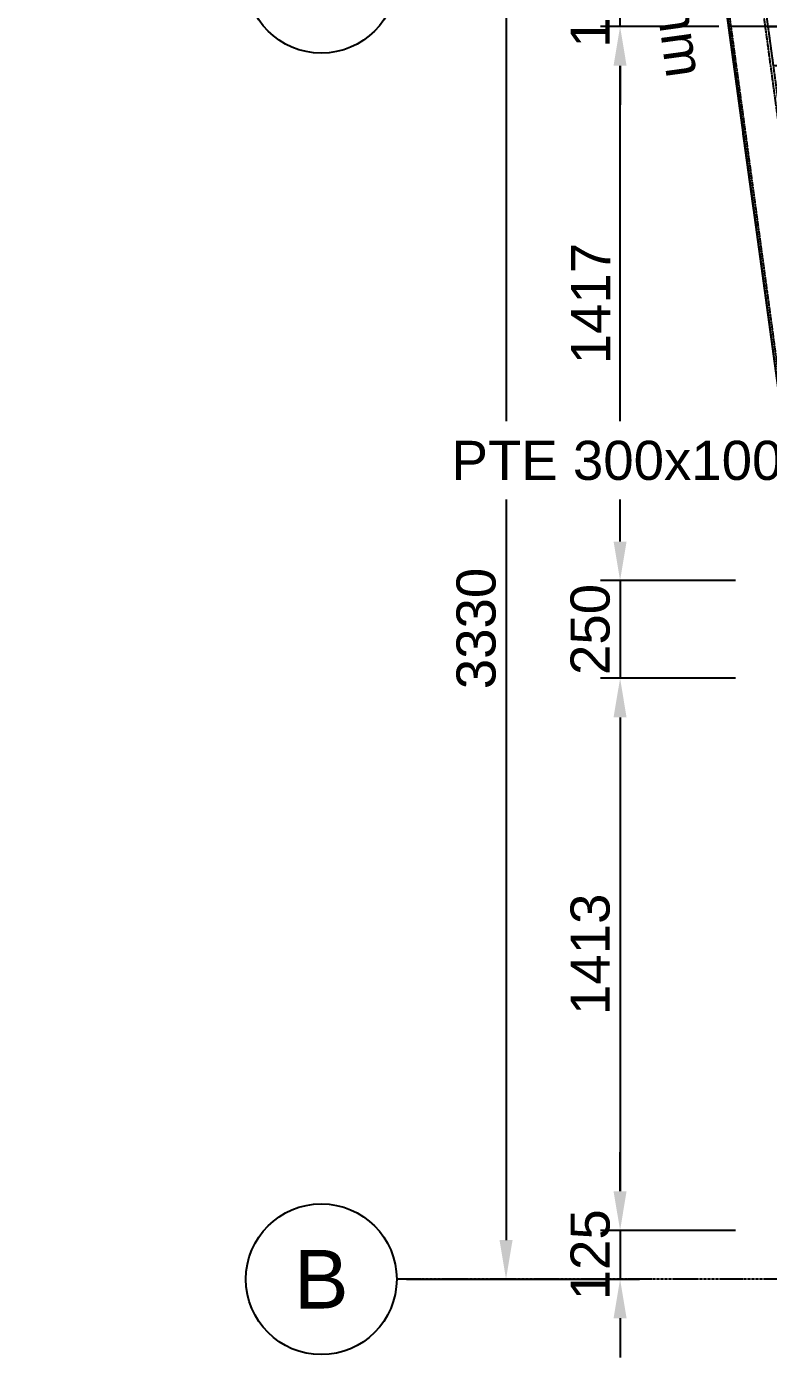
# Model space of a CAD drawing. Header units: millimetres. Extents: x -59786 to 1889966, y -10432 to 69447.
# Drawn here: x 9914 to 11812, y 18230 to 21635 of the extents above; entities that cross this region are included whole.
import ezdxf
from ezdxf import colors
from ezdxf.entities.mleader import LeaderData, LeaderLine
from ezdxf.enums import TextEntityAlignment as Align
from ezdxf.math import Vec2, Vec3

# ---------------------------------------------------------------- set-up
doc = ezdxf.new("R2010")
doc.units = ezdxf.units.MM
doc.header["$LTSCALE"] = 0.2
doc.linetypes.add('CENTER', pattern=[50.8, 31.75, -6.35, 6.35, -6.35])
doc.linetypes.add('HIDDEN', pattern=[9.525, 6.35, -3.175])
for name, color, linetype in [('EE-5', 7, 'Continuous'), ('EE-TEXTO 1', 4, 'Continuous'), ('SIM-CONCRETO', 8, 'Continuous'), ('SIM-COTAS', 1, 'Continuous'), ('SIM-EJES', 8, 'CENTER'), ('SIM-OCULTOS', 8, 'HIDDEN'), ('SIM-PELDAÑOS', 5, 'Continuous'), ('SIM-PTE 300x100x7', 213, 'Continuous')]:
    doc.layers.add(name, color=color, linetype=linetype)
doc.styles.add('ARIAL EE', font='arial.ttf')
doc.styles.get("Standard").update_dxf_attribs({"font": 'arial.ttf'})
doc.dimstyles.new('EE 1_STANDAR', dxfattribs={"dimtxt": 2, "dimasz": 2, "dimexe": 1, "dimexo": 0.5, "dimgap": 0.5, "dimtad": 1, "dimdec": 0, "dimdsep": 46, "dimtxsty": 'ARIAL EE', "dimcen": 1.5, "dimclrd": 256, "dimclre": 256, "dimclrt": 2, "dimadec": 0, "dimazin": 0, "dimtfac": 1, "dimtdec": 0, "dimtix": 1, "dimtmove": 0, "dimatfit": 2, "dimfxl": 1, "dimlwd": -1, "dimlwe": -1, "dimarcsym": 0})

# ---------------------------------------------------------------- blocks, each defined once
blk = doc.blocks.new('ITEM_1')
at = {"layer": 'EE-5'}
blk.add_circle((0, 0), 3.857, dxfattribs=at)
at = {"layer": 'EE-TEXTO 1', "style": 'ARIAL EE', "flags": 4}
blk.add_attdef('EJE', text='', height=3, dxfattribs=at).set_placement((0.001, -0.001), align=Align.MIDDLE_CENTER)
blk = doc.blocks.new('*D208')
at = {"layer": 'SIM-COTAS', "transparency": 16777216}
for p, q in [((10886.2, 21759.7), (11190.9, 21759.7)), ((11140.9, 21659.7), (11140.9, 18529.7)), ((10886.2, 18429.7), (11190.9, 18429.7))]:
    blk.add_line(p, q, dxfattribs=at)
for points in [[(11124.3, 21659.7), (11157.6, 21659.7), (11140.9, 21759.7)], [(11124.3, 18529.7), (11157.6, 18529.7), (11140.9, 18429.7)]]:
    blk.add_solid(points, dxfattribs=at)
at = {"layer": 'SIM-COTAS', "color": 2, "transparency": 16777216, "insert": (11064.8, 20094.7), "char_height": 100, "attachment_point": 5, "rotation": 90, "style": 'ARIAL EE'}
blk.add_mtext('3330', dxfattribs=at)
blk = doc.blocks.new('*D209')
at = {"layer": 'SIM-COTAS', "transparency": 16777216}
for p, q in [((11685.7, 21634.7), (11382.7, 21634.7)), ((11432.7, 20317.2), (11432.7, 21534.7)), ((11727.7, 20217.2), (11382.7, 20217.2))]:
    blk.add_line(p, q, dxfattribs=at)
for points in [[(11416, 21534.7), (11449.3, 21534.7), (11432.7, 21634.7)], [(11416, 20317.2), (11449.3, 20317.2), (11432.7, 20217.2)]]:
    blk.add_solid(points, dxfattribs=at)
at = {"layer": 'SIM-COTAS', "color": 2, "transparency": 16777216, "insert": (11357.4, 20926), "char_height": 100, "attachment_point": 5, "rotation": 90, "style": 'ARIAL EE'}
blk.add_mtext('1417', dxfattribs=at)
blk = doc.blocks.new('*D210')
at = {"layer": 'SIM-COTAS', "transparency": 16777216}
for p, q in [((11432.7, 20317.2), (11432.7, 20417.2)), ((11727.7, 20217.2), (11382.7, 20217.2)), ((11432.7, 20217.2), (11432.7, 19967.2)), ((11727.7, 19967.2), (11382.7, 19967.2)), ((11432.7, 19867.2), (11432.7, 19767.2))]:
    blk.add_line(p, q, dxfattribs=at)
for points in [[(11416, 20317.2), (11449.3, 20317.2), (11432.7, 20217.2)], [(11416, 19867.2), (11449.3, 19867.2), (11432.7, 19967.2)]]:
    blk.add_solid(points, dxfattribs=at)
at = {"layer": 'SIM-COTAS', "color": 2, "transparency": 16777216, "insert": (11356.6, 20092.2), "char_height": 100, "attachment_point": 5, "rotation": 90, "style": 'ARIAL EE'}
blk.add_mtext('250', dxfattribs=at)
blk = doc.blocks.new('*D211')
at = {"layer": 'SIM-COTAS', "transparency": 16777216}
for p, q in [((11727.7, 19967.2), (11382.7, 19967.2)), ((11432.7, 19867.2), (11432.7, 18654.7)), ((11727.7, 18554.7), (11382.7, 18554.7))]:
    blk.add_line(p, q, dxfattribs=at)
for points in [[(11416, 19867.2), (11449.3, 19867.2), (11432.7, 19967.2)], [(11416, 18654.7), (11449.3, 18654.7), (11432.7, 18554.7)]]:
    blk.add_solid(points, dxfattribs=at)
at = {"layer": 'SIM-COTAS', "color": 2, "transparency": 16777216, "insert": (11356.6, 19261), "char_height": 100, "attachment_point": 5, "rotation": 90, "style": 'ARIAL EE'}
blk.add_mtext('1413', dxfattribs=at)
blk = doc.blocks.new('*D212')
at = {"layer": 'SIM-COTAS', "transparency": 16777216}
for p, q in [((11432.7, 18654.7), (11432.7, 18754.7)), ((11727.7, 18554.7), (11382.7, 18554.7)), ((11432.7, 18554.7), (11432.7, 18429.7)), ((10886.2, 18429.7), (11482.7, 18429.7)), ((11432.7, 18329.7), (11432.7, 18229.7))]:
    blk.add_line(p, q, dxfattribs=at)
for points in [[(11416, 18654.7), (11449.3, 18654.7), (11432.7, 18554.7)], [(11416, 18329.7), (11449.3, 18329.7), (11432.7, 18429.7)]]:
    blk.add_solid(points, dxfattribs=at)
at = {"layer": 'SIM-COTAS', "color": 2, "transparency": 16777216, "insert": (11356.6, 18492.2), "char_height": 100, "attachment_point": 5, "rotation": 90, "style": 'ARIAL EE'}
blk.add_mtext('125', dxfattribs=at)
blk = doc.blocks.new('*D213')
at = {"layer": 'SIM-COTAS', "transparency": 16777216}
for p, q in [((11432.7, 21859.7), (11432.7, 21959.7)), ((10886.2, 21759.7), (11482.7, 21759.7)), ((11432.7, 21634.7), (11432.7, 21759.7)), ((11685.7, 21634.7), (11382.7, 21634.7)), ((11432.7, 21534.7), (11432.7, 21434.7))]:
    blk.add_line(p, q, dxfattribs=at)
for points in [[(11416, 21859.7), (11449.3, 21859.7), (11432.7, 21759.7)], [(11416, 21534.7), (11449.3, 21534.7), (11432.7, 21634.7)]]:
    blk.add_solid(points, dxfattribs=at)
at = {"layer": 'SIM-COTAS', "color": 2, "transparency": 16777216, "insert": (11356.6, 21697.2), "char_height": 100, "attachment_point": 5, "rotation": 90, "style": 'ARIAL EE'}
blk.add_mtext('125', dxfattribs=at)
blk = doc.blocks.new('*D215')
at = {"layer": 'SIM-COTAS', "color": 2, "transparency": 16777216, "insert": (11517.9, 22114.3), "char_height": 100, "attachment_point": 5, "rotation": 277.7968, "style": 'ARIAL EE'}
blk.add_mtext('PTE 300x100x7mm', dxfattribs=at)

msp = doc.modelspace()

# ---------------------------------------------------------------- linework, layer by layer
at = {"layer": 'SIM-EJES'}
msp.add_line((21295.858, 18429.656), (10861.16, 18429.656), dxfattribs=at)
at = {"layer": 'SIM-OCULTOS'}
msp.add_lwpolyline([(11811.609, 21634.656), (13841.742, 21634.656), (13841.742, 21534.656), (11825.301, 21534.656)], close=True, dxfattribs=at)
at = {"layer": 'SIM-PTE 300x100x7', "elevation": 0}
msp.add_lwpolyline([(11811.609, 21634.656), (11445.3, 24309.87), (11348.718, 24278.09), (11710.676, 21634.656)], dxfattribs=at)

# ---------------------------------------------------------------- block references
at = {"layer": 'SIM-COTAS'}
ref = msp.add_blockref('ITEM_1', (10668.303, 21759.656), dxfattribs=dict(at, xscale=50.00000000000001, yscale=50.00000000000001, zscale=50.00000000000001, rotation=179.9999999999999))
ref.add_attrib('EJE', 'A', dxfattribs={"layer": 'EE-TEXTO 1', "height": 150, "style": 'ARIAL EE', "flags": 4}).set_placement((10668.236, 21759.7), align=Align.MIDDLE_CENTER)
ref = msp.add_blockref('ITEM_1', (10668.303, 18429.656), dxfattribs=dict(at, xscale=50.00000000000001, yscale=50.00000000000001, zscale=50.00000000000001, rotation=179.9999999999999))
ref.add_attrib('EJE', 'B', dxfattribs={"layer": 'EE-TEXTO 1', "height": 150, "style": 'ARIAL EE', "flags": 4}).set_placement((10668.236, 18429.7), align=Align.MIDDLE_CENTER)

# ---------------------------------------------------------------- dimensions: what is measured, and where the dimension line sits
dim = msp.add_linear_dim(base=(11432.654, 21759.656), p1=(11710.676, 21634.656), p2=(10861.16, 21759.656), angle=90, dimstyle='EE 1_STANDAR', dxfattribs=at)
dim.commit()
dim.dimension.update_dxf_attribs({"geometry": '*D213', "text_midpoint": (11356.596, 21697.156)})
dim = msp.add_linear_dim(base=(11432.654, 18429.656), p1=(11752.658, 18554.656), p2=(10861.16, 18429.656), angle=270, dimstyle='EE 1_STANDAR', dxfattribs=at)
dim.commit()
dim.dimension.update_dxf_attribs({"geometry": '*D212', "text_midpoint": (11432.654, 18492.156), "dimtype": 160})

# ---------------------------------------------------------------- leaders
at = {"layer": 'SIM-COTAS', "linetype": 'Continuous'}
ml = msp.add_multileader_mtext('Standard', dxfattribs=at)
ml.set_content('{\\C2;PTE 300x100x7}', color=256)
ml.set_leader_properties()
ml.build(insert=Vec2(0, 0))
ml.multileader.update_dxf_attribs({"dogleg_length": 0.0025, "arrow_head_size": 100, "scale": 50})
ctx = ml.context
ctx.base_point, ctx.scale, ctx.char_height, ctx.arrow_head_size, ctx.landing_gap_size, ctx.plane_origin = Vec3(8376.408, 21261.81), 50, 100, 100, 50, Vec3(4001.224, 3965.691)
notes = []
notes.append((ctx, [(0, (1, 1, 0), (8190.23, 21261.81), (1, 0), 186.178, [(0, [(7477.998, 20317.246)], 0, [])])]))
ctx.mtext.insert, ctx.mtext.rotation, ctx.mtext.width, ctx.mtext.defined_height, ctx.mtext.flow_direction = Vec3(8426.408, 21312.697), 6.28318531, 994.35046, 411.095, 5
ctx.mtext.has_bg_fill, ctx.mtext.bg_color, ctx.mtext.bg_scale_factor, ctx.mtext.bg_transparency, ctx.mtext.use_window_bg_color = 1, -1073741824, 1.5, 0, 1
ml = msp.add_multileader_mtext('Standard', dxfattribs=at)
ml.set_content('{\\C2;PTE 300x100x7}', color=256)
ml.set_leader_properties()
ml.build(insert=Vec2(0, 0))
ml.multileader.update_dxf_attribs({"dogleg_length": 0.0025, "arrow_head_size": 100, "scale": 50})
ctx = ml.context
ctx.base_point, ctx.scale, ctx.char_height, ctx.arrow_head_size, ctx.landing_gap_size, ctx.plane_origin = Vec3(8288.146, 18924.61), 50, 100, 100, 50, Vec3(4001.224, 36223.621)
notes.append((ctx, [(0, (1, 1, 0), (8101.968, 18924.61), (1, 0), 186.178, [(0, [(7477.998, 19867.246)], 0, [])])]))
ctx.mtext.insert, ctx.mtext.width, ctx.mtext.defined_height, ctx.mtext.flow_direction = Vec3(8338.146, 18975.497), 994.35046, 411.095, 5
ctx.mtext.has_bg_fill, ctx.mtext.bg_color, ctx.mtext.bg_scale_factor, ctx.mtext.bg_transparency, ctx.mtext.use_window_bg_color = 1, -1073741824, 1.5, 0, 1
for ctx, leaders in notes:
    for number, flags, end, landing, length, lines in leaders:
        leader = LeaderData()
        leader.index, (leader.has_last_leader_line, leader.has_dogleg_vector, leader.attachment_direction) = number, flags
        leader.last_leader_point, leader.dogleg_vector, leader.dogleg_length = Vec3(end), Vec3(landing), length
        for number, points, colour, breaks in lines:
            line = LeaderLine()
            line.index, line.vertices, line.color, line.breaks = number, Vec3.list(points), colors.encode_raw_color(colour), breaks
            leader.lines.append(line)
        ctx.leaders.append(leader)

# ---------------------------------------------------------------- next in the draw order: linework, layer by layer
at = {"layer": 'SIM-CONCRETO'}
msp.add_line((11348.718, 24278.09, 0), (11937.641, 19966.286, 3.862), dxfattribs=at)
at = {"layer": 'SIM-OCULTOS'}
for p, q in [((11944.576, 19967.236, 3.862), (11355.479, 24280.314, 0)), ((11438.536, 24307.669, 0), (12029.781, 19978.903, 3.862))]:
    msp.add_line(p, q, dxfattribs=at)
at = {"layer": 'SIM-OCULTOS', "elevation": 0}
msp.add_lwpolyline([(11710.676, 21634.656), (11937.641, 19966.286), (12036.729, 19979.76), (11811.609, 21634.656)], dxfattribs=at)
at = {"layer": 'SIM-PELDAÑOS'}
msp.add_lwpolyline([(14016.742, 21634.656), (11710.676, 21634.656), (11937.641, 19966.286, 0.37566336), (13577.974, 18549.625), (14016.742, 18549.835), (14016.742, 19967.246), (13766.742, 19967.246), (13766.742, 20217.246), (14016.742, 20217.246)], format="xyb", close=True, dxfattribs=at)

# ---------------------------------------------------------------- next in the draw order: leaders
at = {"layer": 'SIM-COTAS', "linetype": 'Continuous'}
ml = msp.add_multileader_mtext('Standard', dxfattribs=at)
ml.set_content('{\\C2;COLUMNA\\P\\A1;PTE 250x250x8mm}', color=256)
ml.set_leader_properties()
ml.build(insert=Vec2(0, 0))
ml.multileader.update_dxf_attribs({"dogleg_length": 0.0025, "arrow_head_size": 100, "scale": 50})
ctx = ml.context
ctx.base_point, ctx.scale, ctx.char_height, ctx.arrow_head_size, ctx.landing_gap_size, ctx.plane_origin = Vec3(2387.435, 20493.216), 50, 100, 100, 50, Vec3(-2063.969, 37668.534)
notes = []
notes.append((ctx, [(0, (1, 1, 0), (2201.257, 20493.216), (1, 0), 186.178, [(0, [(1894.821, 20217.246)], 0, [])])]))
ctx.mtext.insert, ctx.mtext.width, ctx.mtext.defined_height, ctx.mtext.flow_direction = Vec3(2437.435, 20544.069), 1234.08384, 411.095, 5
for ctx, leaders in notes:
    for number, flags, end, landing, length, lines in leaders:
        leader = LeaderData()
        leader.index, (leader.has_last_leader_line, leader.has_dogleg_vector, leader.attachment_direction) = number, flags
        leader.last_leader_point, leader.dogleg_vector, leader.dogleg_length = Vec3(end), Vec3(landing), length
        for number, points, colour, breaks in lines:
            line = LeaderLine()
            line.index, line.vertices, line.color, line.breaks = number, Vec3.list(points), colors.encode_raw_color(colour), breaks
            leader.lines.append(line)
        ctx.leaders.append(leader)

# ---------------------------------------------------------------- next in the draw order: leaders
ml = msp.add_multileader_mtext('Standard', dxfattribs=at)
ml.set_content('{\\C2;PTE 300x100x7}', color=256)
ml.set_leader_properties()
ml.build(insert=Vec2(0, 0))
ml.multileader.update_dxf_attribs({"dogleg_length": 0.0025, "arrow_head_size": 100, "scale": 50})
ctx = ml.context
ctx.base_point, ctx.scale, ctx.char_height, ctx.arrow_head_size, ctx.landing_gap_size, ctx.plane_origin = Vec3(10968.553, 20524.012), 50, 100, 100, 50, Vec3(15958.406, 36223.621)
ctx.text_align_type = 2
notes = []
notes.append((ctx, [(0, (1, 1, 0), (12231.675, 20524.012), (-1, 0), 186.178, [(1, [(12436.345, 19967.246), (12492.651, 20317.246)], 0, [])])]))
ctx.mtext.insert, ctx.mtext.rotation, ctx.mtext.width, ctx.mtext.defined_height, ctx.mtext.alignment, ctx.mtext.flow_direction = Vec3(11995.497, 20574.899), 6.28318531, 994.35046, 411.095, 3, 5
ctx.mtext.has_bg_fill, ctx.mtext.bg_color, ctx.mtext.bg_scale_factor, ctx.mtext.bg_transparency, ctx.mtext.use_window_bg_color = 1, -1073741824, 1.5, 0, 1
for ctx, leaders in notes:
    for number, flags, end, landing, length, lines in leaders:
        leader = LeaderData()
        leader.index, (leader.has_last_leader_line, leader.has_dogleg_vector, leader.attachment_direction) = number, flags
        leader.last_leader_point, leader.dogleg_vector, leader.dogleg_length = Vec3(end), Vec3(landing), length
        for number, points, colour, breaks in lines:
            line = LeaderLine()
            line.index, line.vertices, line.color, line.breaks = number, Vec3.list(points), colors.encode_raw_color(colour), breaks
            leader.lines.append(line)
        ctx.leaders.append(leader)

# ---------------------------------------------------------------- next in the draw order: dimensions: what is measured, and where the dimension line sits
at = {"layer": 'SIM-COTAS'}
dim = msp.add_aligned_dim(p1=(11445.3, 24309.87, 0), p2=(12038.169, 19980.051, -4.568), distance=-301.965, text='PTE 300x100x7mm', dimstyle='EE 1_STANDAR', override={"dimse1": 1, "dimse2": 1, "dimsd1": 1, "dimsd2": 1}, dxfattribs=at)
dim.commit()
dim.dimension.update_dxf_attribs({"geometry": '*D215', "text_midpoint": (11517.948, 22114.318, 0)})
for base, p1, p2, picture, middle in [((11140.924, 18429.656), (10861.16, 21759.656), (10861.16, 18429.656), '*D208', (11064.832, 20094.656)), ((11432.654, 21634.656), (11752.658, 20217.246), (11710.676, 21634.656), '*D209', (11357.449, 20925.951))]:
    dim = msp.add_linear_dim(base=base, p1=p1, p2=p2, angle=90, dimstyle='EE 1_STANDAR', dxfattribs=at)
    dim.commit()
    dim.dimension.update_dxf_attribs({"geometry": picture, "text_midpoint": middle})
dim = msp.add_linear_dim(base=(11432.654, 19967.246), p1=(11752.658, 20217.246), p2=(11752.658, 19967.246), angle=270, dimstyle='EE 1_STANDAR', override={"dimtmove": 1}, dxfattribs=at)
dim.commit()
dim.dimension.update_dxf_attribs({"geometry": '*D210', "text_midpoint": (11432.654, 20092.246), "dimtype": 160})
dim = msp.add_linear_dim(base=(11432.654, 18554.656), p1=(11752.658, 19967.246), p2=(11752.658, 18554.656), angle=270, dimstyle='EE 1_STANDAR', override={"dimtmove": 1}, dxfattribs=at)
dim.commit()
dim.dimension.update_dxf_attribs({"geometry": '*D211', "text_midpoint": (11356.562, 19260.951)})

# ---------------------------------------------------------------- next in the draw order: leaders
at = {"layer": 'SIM-COTAS', "linetype": 'Continuous'}
ml = msp.add_multileader_mtext('Standard', dxfattribs=at)
ml.set_content('{\\C2;PTE 300x100x7}', color=256)
ml.set_leader_properties()
ml.build(insert=Vec2(0, 0))
ml.multileader.update_dxf_attribs({"dogleg_length": 0.0025, "arrow_head_size": 100, "scale": 50})
ctx = ml.context
ctx.base_point, ctx.scale, ctx.char_height, ctx.arrow_head_size, ctx.landing_gap_size, ctx.plane_origin = Vec3(23001.806, 20524.012), 50, 100, 100, 50, Vec3(27991.659, 36223.621)
ctx.text_align_type = 2
notes = []
notes.append((ctx, [(0, (1, 1, 0), (24264.928, 20524.012), (-1, 0), 186.178, [(1, [(24469.598, 19967.246), (24525.904, 20317.246)], 0, [])])]))
ctx.mtext.insert, ctx.mtext.rotation, ctx.mtext.width, ctx.mtext.defined_height, ctx.mtext.alignment, ctx.mtext.flow_direction = Vec3(24028.75, 20574.899), 6.28318531, 994.35046, 411.095, 3, 5
ctx.mtext.has_bg_fill, ctx.mtext.bg_color, ctx.mtext.bg_scale_factor, ctx.mtext.bg_transparency, ctx.mtext.use_window_bg_color = 1, -1073741824, 1.5, 0, 1
for ctx, leaders in notes:
    for number, flags, end, landing, length, lines in leaders:
        leader = LeaderData()
        leader.index, (leader.has_last_leader_line, leader.has_dogleg_vector, leader.attachment_direction) = number, flags
        leader.last_leader_point, leader.dogleg_vector, leader.dogleg_length = Vec3(end), Vec3(landing), length
        for number, points, colour, breaks in lines:
            line = LeaderLine()
            line.index, line.vertices, line.color, line.breaks = number, Vec3.list(points), colors.encode_raw_color(colour), breaks
            leader.lines.append(line)
        ctx.leaders.append(leader)

doc.saveas('drawing.dxf')
